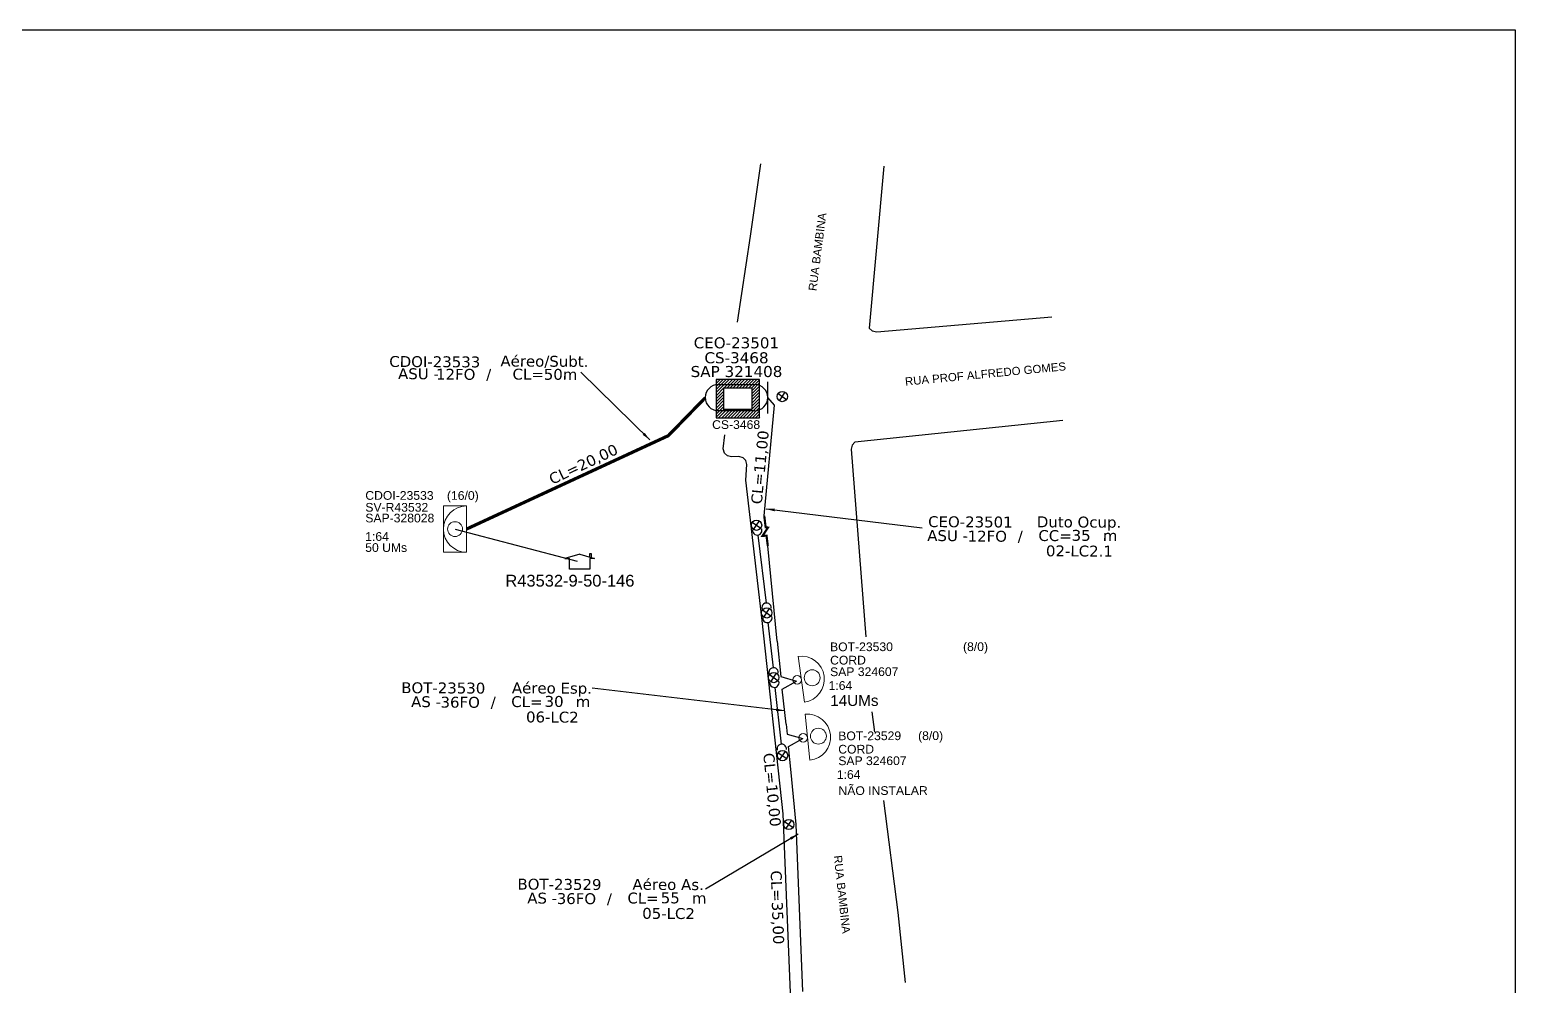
# Model space of a CAD drawing. Extents: x -4 to 837, y 1 to 595.
# Drawn here: x 496.7 to 837.2, y 376.3 to 595.3 of the extents above; entities that cross this region are included whole.
import ezdxf
from ezdxf.enums import TextEntityAlignment as Align

# ---------------------------------------------------------------- set-up
doc = ezdxf.new("R2010")
doc.units = 0
for name, color, linetype in [('10.1-Caixas Subterrâneas', 5, 'Continuous'), ('20.4-CEOS', 1, 'Continuous'), ('20.5-CEO', 1, 'Continuous'), ('CAP a instalar', 1, 'Continuous'), ('celulas gpon', 7, 'Continuous'), ('label_cabos', 7, 'Continuous'), ('Legenda', 1, 'Continuous'), ('Postes Existentes NA', 1, 'Continuous'), ('QUADRA', 7, 'Continuous'), ('Subida Lateral', 5, 'Continuous'), ('surveys', 7, 'Continuous'), ('surveys legendas', 7, 'Continuous')]:
    doc.layers.add(name, color=color, linetype=linetype)
for name, color, linetype, lineweight in [("20.0-LEGENDA DOS CDO'S", 1, 'Continuous', 0), ('20.1-CDO_INTERIOR', 1, 'Continuous', 0), ('20.2-CDO_POSTE', 1, 'Continuous', 5), ('20.6-CORDOALHA_SUPORTE', 7, 'Continuous', 25), ('Segmento Logradouro Texto', 5, 'Continuous', 0)]:
    doc.layers.add(name, color=color, linetype=linetype, lineweight=lineweight)
doc.layers.add('DROP DE CLIENTE', color=140, linetype='Continuous', plot=False)
doc.layers.add('EXTRA', color=50, linetype='Continuous', plot=False)
doc.styles.add('ARIAL', font='arial.ttf')
doc.styles.add('DIGICADE', font='arial.ttf')
doc.styles.add('siredit', font='verdana.ttf')
doc.linetypes.add('FENCELINE1', pattern='A,0.25,-0.1,[133,ltypeshp.shx,S=0.1,R=0,X=-0.1,Y=0],-0.1,1', length=1.45)
doc.dimstyles.new('CC', dxfattribs={"dimtxt": 0.8, "dimasz": 2, "dimexe": 0.18, "dimexo": 0.0625, "dimgap": 0.09, "dimtad": 0, "dimdec": 0, "dimrnd": 1, "dimzin": 0, "dimdsep": 46, "dimtxsty": 'siredit', "dimblk": 'NONE', "dimcen": 0, "dimse1": 1, "dimse2": 1, "dimsd1": 1, "dimsd2": 1, "dimclrt": 7, "dimadec": 0, "dimazin": 0, "dimtfac": 1, "dimtdec": 0, "dimtofl": 0, "dimtmove": 0, "dimatfit": 3, "dimfxl": 0, "dimtolj": 1, "dimtzin": 0, "dimarcsym": 0})

# ---------------------------------------------------------------- blocks, each defined once
blk = doc.blocks.new('*U113')
at = {"color": 10}
for points in [[(41172, 12883), (40951, 13058)], [(40974, 12860), (41149, 13081)]]:
    blk.add_lwpolyline(points, dxfattribs=at)
blk.add_circle((41062, 12971), 141, dxfattribs=at)
blk = doc.blocks.new('*X107')
at = {"color": 0, "linetype": 'Continuous'}
for p, q in [((-1.25, 0.34099), (-0.49099, 1.1)), ((-1.25, 0.517767), (-0.667767, 1.1)), ((-1.25, 0.694544), (-0.844544, 1.1)), ((-1.25, 0.87132), (-1.02132, 1.1)), ((-1.25, 1.048097), (-1.198097, 1.1)), ((-0.789214, 0.625), (-0.314214, 1.1)), ((-0.612437, 0.625), (-0.137437, 1.1)), ((-0.43566, 0.625), (0.03934, 1.1)), ((-0.258883, 0.625), (0.216117, 1.1)), ((-0.082107, 0.625), (0.392893, 1.1)), ((0.09467, 0.625), (0.56967, 1.1)), ((0.271447, 0.625), (0.746447, 1.1)), ((0.448223, 0.625), (0.923223, 1.1)), ((0.625, 0.625), (1.1, 1.1)), ((0.801777, 0.625), (1.25, 1.073223)), ((0.8035, 0.449947), (1.25, 0.896447)), ((-1.25, 0.164214), (-0.8035, 0.610714)), ((-1.25, -0.012563), (-0.8035, 0.433937)), ((-1.25, -0.18934), (-0.8035, 0.25716)), ((-1.25, -0.366117), (-0.8035, 0.080383)), ((0.8035, 0.27317), (1.25, 0.71967)), ((0.8035, 0.096393), (1.25, 0.542893)), ((0.8035, -0.080383), (1.25, 0.366117)), ((0.8035, -0.25716), (1.25, 0.18934)), ((0.8035, -0.433937), (1.25, 0.012563)), ((-1.25, -0.542893), (-0.8035, -0.096393)), ((-1.25, -0.71967), (-0.8035, -0.27317)), ((-1.25, -0.896447), (-0.8035, -0.449947)), ((-1.25, -1.073223), (-0.801777, -0.625)), ((-1.1, -1.1), (-0.625, -0.625)), ((-0.923223, -1.1), (-0.448223, -0.625)), ((-0.746447, -1.1), (-0.271447, -0.625)), ((-0.56967, -1.1), (-0.09467, -0.625)), ((-0.392893, -1.1), (0.082107, -0.625)), ((-0.216117, -1.1), (0.258883, -0.625)), ((-0.03934, -1.1), (0.43566, -0.625)), ((0.137437, -1.1), (0.612437, -0.625)), ((0.314214, -1.1), (0.789214, -0.625)), ((0.49099, -1.1), (1.25, -0.34099)), ((0.667767, -1.1), (1.25, -0.517767)), ((0.8035, -0.610714), (1.25, -0.164214)), ((0.844544, -1.1), (1.25, -0.694544)), ((1.02132, -1.1), (1.25, -0.87132)), ((1.198097, -1.1), (1.25, -1.048097))]:
    blk.add_line(p, q, dxfattribs=at)
blk = doc.blocks.new('CDOE_CT_POST_DESENHO')
at = {"color": 0}
blk.add_line((2.14, 0.39), (-2.11, 0.39), dxfattribs=at)
for centre, radius in [((0.01, 1.4), 0.733), ((0.01, 0), 0.393)]:
    blk.add_circle(centre, radius, dxfattribs=at)
blk.add_arc((0.01, 0.39), 2.12, 0, 180, dxfattribs=at)
blk = doc.blocks.new('Inst CDOE-8 CAIXA DIST OPT CDOE 48F_8D C_SPL OPTAP')
at = {"layer": "20.0-LEGENDA DOS CDO'S", "color": 0}
for tag, p, style, flags in [('ID_ATIVIDADE', (0.12, 6.47), 'ARIAL', 3), ('FATOR', (7.92, 6.47), 'ARIAL', 1), ('QTDE', (0.23, -0.97), 'DIGICADE', 3)]:
    blk.add_attdef(tag, p, '', height=0.8, rotation=0.118, dxfattribs=dict(at, style=style, flags=flags))
at = {"layer": "20.0-LEGENDA DOS CDO'S", "color": 0, "style": 'ARIAL'}
for tag, p, height in [('FID', (0.12, 5.25), 0.8), ('FIBRAS_UTILIZADAS', (2.38, 5.26), 0.8), ('CORDOALHA', (0.12, 4.02), 0.8), ('SAP', (0.12, 2.96), 0.8), ('1:XX', (-0.01, 1.7), 0.8), ('UMS', (0.14, 0.22), 1)]:
    blk.add_attdef(tag, p, '', height=height, rotation=0.118, dxfattribs=at)
blk = doc.blocks.new('CDOE_CT_POSTE')
at = {"layer": "20.0-LEGENDA DOS CDO'S", "color": 0, "style": 'ARIAL'}
for tag, p in [('CDO_N', (0.12, 5.25)), ('CORDOALHA', (0.12, 4.02)), ('SAP', (0.12, 2.96)), ('1:XX', (0.14, 1.23)), ('UMS', (0.14, 0.22))]:
    blk.add_attdef(tag, p, '', height=0.68, rotation=0.118, dxfattribs=at)
blk.add_attdef('FIBRAS_UTILIZADAS', text='', height=0.68, rotation=0.118, dxfattribs=at).set_placement((7.83, 5.26), align=Align.CENTER)
blk = doc.blocks.new('Inst CB AS CFOA-SM-AS-80-TS-36')
at = {"layer": 'label_cabos', "color": 0, "style": 'siredit'}
for tag, flags, p in [('ID_ATIVIDADE', 3, (1.31, 2.67)), ('FATOR', 1, (11.56, 2.55))]:
    blk.add_attdef(tag, text='', height=1, rotation=359.69, dxfattribs=dict(at, flags=flags)).set_placement(p, align=Align.MIDDLE_CENTER)
for tag, p in [('DESTINO_CABO', (3.13, 1.26)), ('TIPO_CABO', (13.11, 1.24)), ('TIPO_CABO', (1.76, 0)), ('CABO', (4.69, -0.05)), ('/', (7.71, -0.05)), ('LANCE', (10.81, 0)), ('UND', (15.96, 0)), ('FID', (13.15, -1.41))]:
    blk.add_attdef(tag, text='', height=1, rotation=359.69, dxfattribs=at).set_placement(p, align=Align.MIDDLE_CENTER)
blk.add_attdef('QTDE', (12.43, -0.47), '', height=1, rotation=359.69, dxfattribs=at)
blk = doc.blocks.new('_None')
blk = doc.blocks.new('Inst CB ESP CFOA-SM-AS-80-TS-36')
at = {"layer": 'label_cabos', "color": 0, "style": 'siredit'}
for tag, flags, p in [('ID_ATIVIDADE', 3, (1.31, 2.67)), ('FATOR', 1, (11.56, 2.55))]:
    blk.add_attdef(tag, text='', height=1, rotation=359.69, dxfattribs=dict(at, flags=flags)).set_placement(p, align=Align.MIDDLE_CENTER)
for tag, p in [('DESTINO_CABO', (3.13, 1.26)), ('TIPO_CABO', (13.11, 1.24)), ('TIPO_CABO', (1.76, 0)), ('CABO', (4.69, -0.05)), ('/', (7.71, -0.05)), ('LANCE', (10.81, 0)), ('UND', (15.96, 0)), ('FID', (13.15, -1.41))]:
    blk.add_attdef(tag, text='', height=1, rotation=359.69, dxfattribs=at).set_placement(p, align=Align.MIDDLE_CENTER)
blk.add_attdef('QTDE', (12.43, -0.47), '', height=1, rotation=359.69, dxfattribs=at)
blk = doc.blocks.new('Inst CB DT OCUP CFOA-SM-ASU-120-S-12')
at = {"layer": 'label_cabos', "color": 0, "style": 'siredit'}
for tag, flags, p in [('ID_ATIVIDADE', 3, (1.31, 2.67)), ('FATOR', 1, (11.56, 2.55))]:
    blk.add_attdef(tag, text='', height=1, rotation=359.69, dxfattribs=dict(at, flags=flags)).set_placement(p, align=Align.MIDDLE_CENTER)
for tag, p in [('DESTINO_CABO', (3.13, 1.26)), ('TIPO_CABO', (13.11, 1.24)), ('TIPO_CABO', (1.26, 0)), ('CABO', (4.69, -0.05)), ('/', (7.71, -0.05)), ('LANCE', (10.91, 0)), ('UND', (15.96, 0)), ('FID', (13.15, -1.41))]:
    blk.add_attdef(tag, text='', height=1, rotation=359.69, dxfattribs=at).set_placement(p, align=Align.MIDDLE_CENTER)
blk.add_attdef('QTDE', (12.43, -0.47), '', height=1, rotation=359.69, dxfattribs=at)
blk = doc.blocks.new('LEGENDA DOS CABOS')
at = {"layer": 'EXTRA', "color": 0, "style": 'siredit'}
for tag, p in [('ID', (4.6, 0.97)), ('XX', (9.03, 0.97))]:
    blk.add_attdef(tag, text='', height=0.48, rotation=359.69, dxfattribs=at).set_placement(p, align=Align.MIDDLE_CENTER)
at = {"layer": 'Legenda', "color": 0, "style": 'siredit'}
for tag, p in [('TIPO_CABO', (1.31, 0)), ('CABO', (4.69, -0.05)), ('/', (6.81, -0.05)), ('METROS', (10.03, -0.05))]:
    blk.add_attdef(tag, text='', height=0.8, rotation=359.69, dxfattribs=at).set_placement(p, align=Align.MIDDLE_CENTER)
blk = doc.blocks.new('SURVEY_SURVEY')
for p, q in [((0, 0.0000127), (-0.0000126, 0.000009)), ((0, 0.0000127), (0.0000126, 0.000009)), ((0.0000084, 0.0000132), (0.0000098, 0.0000132)), ((0.0000084, 0.0000103), (0.0000084, 0.0000132)), ((0.0000098, 0.0000132), (0.0000098, 0.0000099)), ((-0.0000126, 0.000009), (-0.0000086, 0.000009)), ((-0.0000086, 0), (-0.0000086, 0.000009)), ((0.0000086, 0), (-0.0000086, 0)), ((0.0000126, 0.000009), (0.0000086, 0.000009)), ((0.0000086, 0.000009), (0.0000086, 0))]:
    blk.add_line(p, q)

msp = doc.modelspace()

# ---------------------------------------------------------------- linework, layer by layer
at = {"color": 0, "linetype": 'Continuous'}
msp.add_line((655.78, 513.23), (655.78, 513.23), dxfattribs=at)
at = {"color": 7}
msp.add_lwpolyline([(-3.83, 595.26), (837.17, 595.26), (837.17, 1.26), (-3.83, 1.26)], close=True, dxfattribs=at)
for points in [[(658.89, 528.27), (661.91, 547.98), (664.28, 564.56)], [(671.11, 372.75), (669.37, 415.54), (664.58, 459.91), (660.85, 492.04), (661.04, 495.66), (660.85, 496.52), (660.22, 497.16), (659.21, 497.43), (657.51, 497.41), (656.6, 497.62), (655.92, 498.24), (655.66, 499.2), (655.99, 502.42)]]:
    msp.add_lwpolyline(points)
at = {"layer": '10.1-Caixas Subterrâneas', "color": 30}
for p, q in [((654, 515.12), (654, 506.34)), ((663.97, 515.12), (654, 515.12)), ((663.97, 506.34), (663.97, 515.12)), ((655.78, 508.24), (655.78, 513.23)), ((655.78, 513.23), (662.19, 513.23)), ((662.19, 513.23), (662.19, 508.24)), ((662.19, 508.24), (655.78, 508.24)), ((654, 506.34), (663.97, 506.34))]:
    msp.add_line(p, q, dxfattribs=at)
at = {"layer": '20.1-CDO_INTERIOR', "lineweight": 18}
msp.add_lwpolyline([(591.54, 475.52), (591.53, 486.13), (596.83, 486.13), (596.84, 475.52)], close=True, dxfattribs=at)
msp.add_circle((594.19, 480.82), 1.7, dxfattribs=at)
msp.add_arc((596.84, 480.82), 5.3, 90.0276, 270.0276, dxfattribs=at)
at = {"layer": '20.5-CEO', "color": 5}
for p, q in [((654.5, 513.93), (662.87, 513.93)), ((662.87, 507.96), (654.5, 507.96))]:
    msp.add_line(p, q, dxfattribs=at)
msp.add_lwpolyline([(665.86, 507.35), (665.86, 514.55)], dxfattribs=at)
for centre, start, end in [((654.5, 510.95), 90, 270), ((662.87, 510.95), 270, 90)]:
    msp.add_arc(centre, 2.99, start, end, dxfattribs=at)
at = {"layer": '20.6-CORDOALHA_SUPORTE'}
for p, q in [((663.57, 479.47), (665.48, 463.88)), ((665.89, 459.39), (667.08, 449.05)), ((667.48, 444.56), (668.93, 431.53))]:
    msp.add_line(p, q, dxfattribs=at)
for centre, start, end in [((663.44, 480.54), 172.9801, 16.6942), ((665.57, 462.81), 352.5996, 196.3137), ((665.76, 460.46), 172.9801, 16.6942), ((667.17, 447.98), 352.5996, 196.3137), ((667.36, 445.63), 172.9801, 16.6942), ((669.05, 430.45), 352.5996, 196.3137)]:
    msp.add_arc(centre, 1.08, start, end, dxfattribs=at)
at = {"layer": 'CAP a instalar', "color": 7, "ltscale": 5}
for p, q in [((667.4, 509.26), (665.86, 510.95)), ((665.05, 483.85), (667.4, 509.26))]:
    msp.add_line(p, q, dxfattribs=at)
at = {"layer": 'CAP a instalar', "color": 7, "linetype": 'FENCELINE1', "ltscale": 5}
for p, q in [((667.98, 455.11), (665.86, 476.96)), ((667.98, 455.11), (668.87, 447.04)), ((667.98, 455.11), (667.98, 455.11)), ((668.87, 447.04), (672.46, 445.99)), ((669.19, 444.18), (672.46, 445.99)), ((670.08, 436.11), (669.19, 444.18)), ((670.08, 436.11), (670.27, 433.85)), ((670.27, 433.85), (673.87, 432.8)), ((670.59, 430.99), (673.87, 432.8)), ((671.17, 425.78), (670.59, 430.99)), ((672.37, 413.13), (671.17, 425.78)), ((673.87, 374.86), (672.37, 413.13))]:
    msp.add_line(p, q, dxfattribs=at)
at = {"layer": 'CAP a instalar', "linetype": 'FENCELINE1', "ltscale": 7, "const_width": 0.744}
msp.add_lwpolyline([(651.51, 510.91), (643.06, 502.23), (596.82, 480.83)], dxfattribs=at)
at = {"layer": 'DROP DE CLIENTE'}
msp.add_lwpolyline([(594.19, 480.82), (622.14, 473.51)], dxfattribs=at)
at = {"layer": 'QUADRA'}
for points in [[(692.46, 563.96), (689.08, 526.88), (689.76, 526.26), (690.82, 526.06), (730.93, 529.46)], [(692.46, 563.96), (689.08, 526.88), (689.76, 526.26), (690.82, 526.06), (730.93, 529.46)], [(733.46, 505.68), (685.83, 500.71), (685.18, 500.08), (684.98, 499.16), (688.29, 456.15)], [(689.72, 438.95), (690.33, 434.27)], [(692.35, 418.62), (695.68, 392.96), (697.32, 376.93)]]:
    msp.add_lwpolyline(points, dxfattribs=at)
at = {"layer": 'Subida Lateral', "color": 5, "const_width": 0.499}
msp.add_lwpolyline([(665.86, 476.96), (665.57, 479.32), (664.66, 479.28), (665.9, 481.17), (665.37, 481.23), (665.05, 483.85)], dxfattribs=at)

# ---------------------------------------------------------------- block references
at = {"layer": '10.1-Caixas Subterrâneas', "color": 30, "xscale": 3.990281886550229, "yscale": 3.990281886550229, "zscale": 7.980563773100458, "rotation": 180.0000000000628}
msp.add_blockref('*X107', (658.99, 510.73), dxfattribs=at)
at = {"layer": "20.0-LEGENDA DOS CDO'S", "color": 7, "lineweight": 0}
ref = msp.add_blockref('Inst CDOE-8 CAIXA DIST OPT CDOE 48F_8D C_SPL OPTAP', (679.83, 439.74), dxfattribs=dict(at, xscale=2.49558297860937, yscale=2.49558297860937, zscale=2.49558297860937))
ref.add_attrib('FID', 'BOT-23530', (680.13, 452.84), dxfattribs={"color": 0, "height": 1.996, "rotation": 0.118, "style": 'ARIAL'})
ref.add_attrib('CORDOALHA', 'CORD', (680.14, 449.78), dxfattribs={"color": 0, "height": 1.996, "rotation": 0.118, "style": 'ARIAL'})
ref.add_attrib('SAP', 'SAP 324607', (680.14, 447.13), dxfattribs={"color": 0, "height": 1.996, "rotation": 0.118, "style": 'ARIAL'})
ref.add_attrib('1:XX', '1:64', (679.8, 443.98), dxfattribs={"color": 0, "height": 1.996, "rotation": 0.118, "style": 'ARIAL'})
ref.add_attrib('UMS', '14UMs', (680.19, 440.28), dxfattribs={"color": 0, "height": 2.496, "rotation": 0.118, "style": 'ARIAL'})
ref.add_attrib('FIBRAS_UTILIZADAS', '(8/0)', dxfattribs={"color": 0, "height": 1.996, "rotation": 0.118, "style": 'ARIAL'}).set_placement((713.47, 452.88), align=Align.CENTER)
at = {"layer": "20.0-LEGENDA DOS CDO'S", "color": 252}
ref = msp.add_blockref('CDOE_CT_POSTE', (681.71, 419.34), dxfattribs=dict(at, xscale=2.49558297860937, yscale=2.49558297860937, zscale=2.49558297860937))
ref.add_attrib('CDO_N', 'BOT-23529', (682.01, 432.44), dxfattribs={"color": 0, "height": 1.996, "rotation": 0.118, "style": 'ARIAL'})
ref.add_attrib('CORDOALHA', 'CORD', (682.01, 429.38), dxfattribs={"color": 0, "height": 1.996, "rotation": 0.118, "style": 'ARIAL'})
ref.add_attrib('SAP', 'SAP 324607', (682.02, 426.73), dxfattribs={"color": 0, "height": 1.996, "rotation": 0.118, "style": 'ARIAL'})
ref.add_attrib('1:XX', '1:64', (681.68, 423.58), dxfattribs={"color": 0, "height": 1.996, "rotation": 0.118, "style": 'ARIAL'})
ref.add_attrib('UMS', 'NÃO INSTALAR', (682.06, 419.88), dxfattribs={"color": 0, "height": 1.9965, "rotation": 0.118, "style": 'ARIAL'})
ref.add_attrib('FIBRAS_UTILIZADAS', '     (8/0)', dxfattribs={"color": 0, "height": 1.996, "rotation": 0.118, "style": 'ARIAL'}).set_placement((701.24, 432.48), align=Align.CENTER)
at = {"layer": '20.2-CDO_POSTE', "color": 7, "xscale": -2.495582978609369, "yscale": 2.495582978609369, "zscale": 2.49558297860937, "rotation": 277.7019938570469}
msp.add_blockref('CDOE_CT_POST_DESENHO', (672.57, 446.26), dxfattribs=at)
at = {"layer": '20.2-CDO_POSTE', "color": 8, "xscale": -2.495582978609364, "yscale": 2.49558297860937, "zscale": 2.495582978609369, "rotation": 275.8703583839682}
msp.add_blockref('CDOE_CT_POST_DESENHO', (673.98, 432.99), dxfattribs=at)
at = {"layer": 'label_cabos', "color": 0, "lineweight": 0}
ref = msp.add_blockref('LEGENDA DOS CABOS', (578.96, 515.12), dxfattribs=dict(at, xscale=2.49558297860937, yscale=2.49558297860937, zscale=2.49558297860937))
ref.add_attrib('ID', 'CDOI-23533', dxfattribs={"color": 0, "height": 2.496, "rotation": 359.69, "style": 'siredit'}).set_placement((589.54, 519.18), align=Align.MIDDLE_CENTER)
ref.add_attrib('CABO', '12FO', dxfattribs={"color": 0, "height": 2.496, "rotation": 359.69, "style": 'siredit'}).set_placement((594.34, 516.3), align=Align.MIDDLE_CENTER)
ref.add_attrib('METROS', 'CL=50m', dxfattribs={"color": 0, "height": 2.496, "rotation": 359.69, "style": 'siredit'}).set_placement((614.79, 516.3), align=Align.MIDDLE_CENTER)
ref.add_attrib('XX', 'Aéreo/Subt.', dxfattribs={"color": 0, "height": 2.4956, "rotation": 359.69, "style": 'siredit'}).set_placement((614.66, 519.29), align=Align.MIDDLE_CENTER)
ref.add_attrib('/', '/', dxfattribs={"color": 0, "height": 2.5, "rotation": 359.69, "style": 'siredit'}).set_placement((601.9, 516.3), align=Align.MIDDLE_CENTER)
ref.add_attrib('TIPO_CABO', 'ASU -', dxfattribs={"color": 0, "height": 2.496, "rotation": 359.69, "style": 'siredit'}).set_placement((585.8, 516.42), align=Align.MIDDLE_CENTER)
ref = msp.add_blockref('Inst CB DT OCUP CFOA-SM-ASU-120-S-12', (704.47, 479.33), dxfattribs=dict(at, xscale=2.49558297860937, yscale=2.49558297860937, zscale=2.49558297860937))
ref.add_attrib('DESTINO_CABO', 'CEO-23501', dxfattribs={"color": 0, "height": 2.496, "rotation": 359.69, "style": 'siredit'}).set_placement((712.29, 482.48), align=Align.MIDDLE_CENTER)
ref.add_attrib('CABO', '12FO', dxfattribs={"color": 0, "height": 2.496, "rotation": 359.69, "style": 'siredit'}).set_placement((716.17, 479.2), align=Align.MIDDLE_CENTER)
ref.add_attrib('TIPO_CABO', 'Duto Ocup.', dxfattribs={"color": 0, "height": 2.496, "rotation": 359.69, "style": 'siredit'}).set_placement((737.19, 482.44), align=Align.MIDDLE_CENTER)
ref.add_attrib('/', '/', dxfattribs={"color": 0, "height": 2.5, "rotation": 359.69, "style": 'siredit'}).set_placement((723.72, 479.2), align=Align.MIDDLE_CENTER)
ref.add_attrib('TIPO_CABO', 'ASU - ', dxfattribs={"color": 0, "height": 2.496, "rotation": 359.69, "style": 'siredit'}).set_placement((707.62, 479.32), align=Align.MIDDLE_CENTER)
ref.add_attrib('FID', '02-LC2.1', dxfattribs={"color": 0, "height": 2.496, "rotation": 359.69, "style": 'siredit'}).set_placement((737.28, 475.8), align=Align.MIDDLE_CENTER)
ref.add_attrib('LANCE', 'CC=', dxfattribs={"color": 0, "height": 2.496, "rotation": 359.69, "style": 'siredit'}).set_placement((731.7, 479.33), align=Align.MIDDLE_CENTER)
ref.add_attrib('QTDE', '35', (735.49, 478.15), dxfattribs={"color": 0, "height": 2.496, "rotation": 359.69, "style": 'siredit'})
ref.add_attrib('UND', 'm', dxfattribs={"color": 0, "height": 2.5, "rotation": 359.69, "style": 'siredit'}).set_placement((744.31, 479.33), align=Align.MIDDLE_CENTER)
ref = msp.add_blockref('Inst CB ESP CFOA-SM-AS-80-TS-36', (583.68, 441.28), dxfattribs=dict(at, xscale=2.49558297860937, yscale=2.49558297860937, zscale=2.49558297860937))
ref.add_attrib('DESTINO_CABO', 'BOT-23530', dxfattribs={"color": 0, "height": 2.496, "rotation": 359.69, "style": 'siredit'}).set_placement((591.49, 444.43), align=Align.MIDDLE_CENTER)
ref.add_attrib('TIPO_CABO', 'Aéreo Esp.', dxfattribs={"color": 0, "height": 2.496, "rotation": 359.69, "style": 'siredit'}).set_placement((616.39, 444.39), align=Align.MIDDLE_CENTER)
ref.add_attrib('CABO', '36FO', dxfattribs={"color": 0, "height": 2.496, "rotation": 359.69, "style": 'siredit'}).set_placement((595.37, 441.15), align=Align.MIDDLE_CENTER)
ref.add_attrib('/', '/', dxfattribs={"color": 0, "height": 2.5, "rotation": 359.69, "style": 'siredit'}).set_placement((602.93, 441.15), align=Align.MIDDLE_CENTER)
ref.add_attrib('TIPO_CABO', 'AS - ', dxfattribs={"color": 0, "height": 2.496, "rotation": 359.69, "style": 'siredit'}).set_placement((588.08, 441.27), align=Align.MIDDLE_CENTER)
ref.add_attrib('FID', '06-LC2', dxfattribs={"color": 0, "height": 2.496, "rotation": 359.69, "style": 'siredit'}).set_placement((616.49, 437.75), align=Align.MIDDLE_CENTER)
ref.add_attrib('LANCE', 'CL=', dxfattribs={"color": 0, "height": 2.496, "rotation": 359.69, "style": 'siredit'}).set_placement((610.65, 441.28), align=Align.MIDDLE_CENTER)
ref.add_attrib('QTDE', '30', (614.7, 440.1), dxfattribs={"color": 0, "height": 2.496, "rotation": 359.69, "style": 'siredit'})
ref.add_attrib('UND', 'm', dxfattribs={"color": 0, "height": 2.5, "rotation": 359.69, "style": 'siredit'}).set_placement((623.52, 441.28), align=Align.MIDDLE_CENTER)
ref = msp.add_blockref('Inst CB AS CFOA-SM-AS-80-TS-36', (610.3, 396.27), dxfattribs=dict(at, xscale=2.49558297860937, yscale=2.49558297860937, zscale=2.49558297860937))
ref.add_attrib('DESTINO_CABO', 'BOT-23529', dxfattribs={"color": 0, "height": 2.496, "rotation": 359.69, "style": 'siredit'}).set_placement((618.12, 399.42), align=Align.MIDDLE_CENTER)
ref.add_attrib('TIPO_CABO', 'Aéreo As.', dxfattribs={"color": 0, "height": 2.496, "rotation": 359.69, "style": 'siredit'}).set_placement((643.02, 399.38), align=Align.MIDDLE_CENTER)
ref.add_attrib('CABO', '36FO', dxfattribs={"color": 0, "height": 2.496, "rotation": 359.69, "style": 'siredit'}).set_placement((622, 396.14), align=Align.MIDDLE_CENTER)
ref.add_attrib('/', '/', dxfattribs={"color": 0, "height": 2.5, "rotation": 359.69, "style": 'siredit'}).set_placement((629.56, 396.14), align=Align.MIDDLE_CENTER)
ref.add_attrib('TIPO_CABO', 'AS - ', dxfattribs={"color": 0, "height": 2.496, "rotation": 359.69, "style": 'siredit'}).set_placement((614.7, 396.26), align=Align.MIDDLE_CENTER)
ref.add_attrib('FID', '05-LC2', dxfattribs={"color": 0, "height": 2.496, "rotation": 359.69, "style": 'siredit'}).set_placement((643.12, 392.74), align=Align.MIDDLE_CENTER)
ref.add_attrib('LANCE', 'CL=', dxfattribs={"color": 0, "height": 2.496, "rotation": 359.69, "style": 'siredit'}).set_placement((637.28, 396.27), align=Align.MIDDLE_CENTER)
ref.add_attrib('QTDE', '55', (641.32, 395.08), dxfattribs={"color": 0, "height": 2.496, "rotation": 359.69, "style": 'siredit'})
ref.add_attrib('UND', 'm', dxfattribs={"color": 0, "height": 2.5, "rotation": 359.69, "style": 'siredit'}).set_placement((650.14, 396.27), align=Align.MIDDLE_CENTER)
at = {"layer": 'Postes Existentes NA', "xscale": 0.008364826274237461, "yscale": 0.008364826274237461, "zscale": 0.008364826274237461, "rotation": 273.6827927550193}
for p in [(538.85, 846.99), (532.95, 817.51), (535.27, 797.42), (536.87, 782.6), (538.9, 764.71), (540.34, 748.93)]:
    msp.add_blockref('*U113', p, dxfattribs=at)
at = {"layer": 'surveys', "color": 255, "xscale": 270100.2695920331, "yscale": 270100.2695920331, "zscale": 270100.2695920331}
msp.add_blockref('SURVEY_SURVEY', (622.77, 471.67), dxfattribs=at)

# ---------------------------------------------------------------- texts
at = {"layer": '10.1-Caixas Subterrâneas', "color": 30, "style": 'ARIAL'}
msp.add_text('CS-3468', height=1.996, dxfattribs=at).set_placement((653.1, 503.77))
at = {"layer": "20.0-LEGENDA DOS CDO'S", "color": 1, "style": 'ARIAL'}
for s, p in [('CDOI-23533', (573.62, 487.54)), ('SV-R43532', (573.63, 484.82)), ('SAP-328028', (573.62, 482.36)), ('1:64', (573.6, 478.13)), ('50 UMs', (573.6, 475.6))]:
    msp.add_text(s, height=1.996, rotation=359.9724, dxfattribs=at).set_placement(p)
msp.add_text('        (16/0)', height=1.9965, rotation=359.9724, dxfattribs=at).set_placement((592.87, 487.53), align=Align.CENTER)
at = {"layer": '20.4-CEOS', "color": 5, "style": 'siredit'}
msp.add_text('CEO-23501', height=2.52, dxfattribs=at).set_placement((658.66, 524.77), align=Align.TOP_CENTER)
at = {"layer": '20.5-CEO', "color": 5, "style": 'siredit'}
for s, p in [('CS-3468', (658.69, 521.35)), ('SAP 321408', (658.69, 518.2))]:
    msp.add_text(s, height=2.53, dxfattribs=at).set_placement(p, align=Align.TOP_CENTER)
at = {"layer": 'celulas gpon', "color": 3, "style": 'siredit'}
for s, rotation, p in [('CL=11,00', 84.4509, (664.47, 486.42)), ('CL=20,00', 25.2672, (616.45, 490.96)), ('CL=10,00', 275.5283, (664.81, 429.41)), ('CL=35,00', 272.0783, (666.52, 402.56))]:
    msp.add_text(s, height=2.496, rotation=rotation, dxfattribs=at).set_placement(p)
at = {"layer": 'Segmento Logradouro Texto', "linetype": 'Continuous', "char_height": 1.8717, "attachment_point": 1, "style": 'DIGICADE'}
for s, insert, width, rotation in [('\\fArial|b0|i0|c0|p34;\\W1.0000000000;\\T1.0000000000;\\o\\lRUA BAMBINA', (675.15, 535.54), 18.5445, 82.7012), ('\\fArial|b0|i0|c0|p34;\\W1.0000000000;\\T1.0000000000;\\o\\lRUA PROF ALFREDO GOMES', (697.22, 515.55), 37.5678, 5.4812), ('\\fArial|b0|i0|c0|p34;\\W1.0000000000;\\T1.0000000000;\\o\\lRUA BAMBINA', (682.83, 406.17), 18.5445, 276.3183)]:
    msp.add_mtext(s, dxfattribs=dict(at, insert=insert, width=width, rotation=rotation))
at = {"layer": 'surveys legendas', "color": 0, "style": 'ARIAL'}
msp.add_text('R43532-9-50-146', height=2.701, dxfattribs=at).set_placement((605.72, 467.65))

# ---------------------------------------------------------------- leaders
at = {"layer": 'label_cabos'}
for points in [[(638.83, 501.27), (622.99, 516.78)], [(665.46, 485.45), (701.22, 481.15)], [(669.74, 439.19), (625.59, 444.39)], [(672.84, 410.94), (651.55, 398.33)]]:
    msp.add_leader(points, dimstyle='CC', override={"dimgap": 0.09, "dimtad": 0}, dxfattribs=at)

doc.saveas('drawing.dxf')
